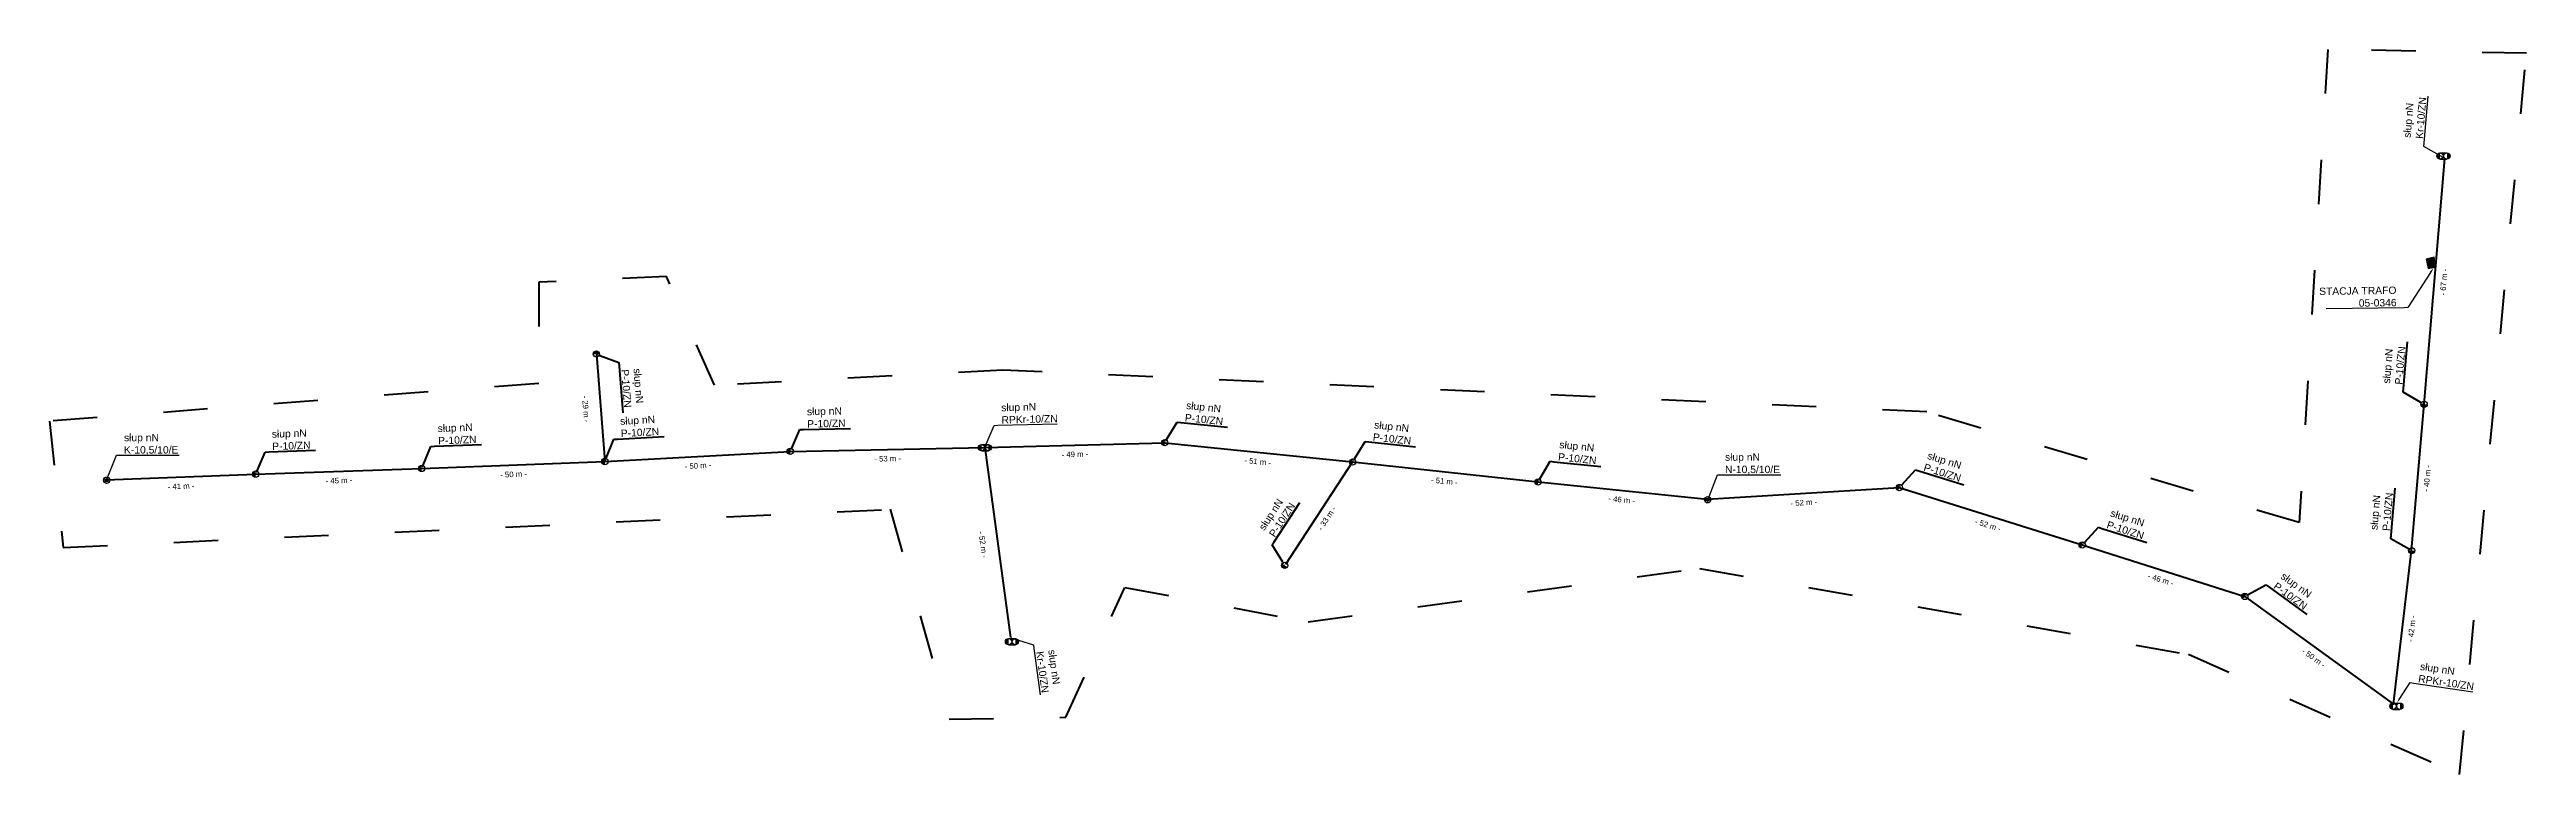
# Model space of a CAD drawing. Header units: metres. Extents: x 7531025 to 7555771, y 5771206 to 5789306.
# Drawn here: x 7555100 to 7555771, y 5789109 to 5789306 of the extents above; entities that cross this region are included whole.
import ezdxf
from ezdxf import colors
from ezdxf.entities.mleader import LeaderData, LeaderLine
from ezdxf.math import Vec2, Vec3

# ---------------------------------------------------------------- set-up
doc = ezdxf.new("R2010")
doc.units = ezdxf.units.M
doc.linetypes.add('GCAD_ISO03W100', pattern=[30, 12, -18])
for name, color, linetype, lineweight in [('!TELE', 30, 'SCARPLINE1A', 50), ('!trafo_05-0346', 6, 'GCAD_ISO03W100', 50), ('_MM LINIA Sn', 40, 'Continuous', 30)]:
    doc.layers.add(name, color=color, linetype=linetype, lineweight=lineweight)
for name, color, linetype in [('!wymiary', 7, 'Continuous'), ('_MM opisy', 7, 'Continuous'), ('_MM slupy', 5, 'Continuous'), ('_mm trafo', 3, 'Continuous')]:
    doc.layers.add(name, color=color, linetype=linetype)
doc.layers.add('_arkusze model', color=7, linetype='Continuous', lineweight=50, plot=False)
doc.styles.get("Standard").update_dxf_attribs({"font": 'ARIAL.TTF'})
doc.linetypes.add('SCARPLINE1A', pattern='A,2,[150,AAA.SHX,S=1,R=0,X=0,Y=0],1e-11', length=2)
doc.dimstyles.new('opis linie', dxfattribs={"dimtxt": 1.5, "dimasz": 0.18, "dimexe": 0.18, "dimexo": 0.0625, "dimgap": 2.5, "dimtad": 4, "dimdec": 0, "dimzin": 0, "dimdsep": 46, "dimtxsty": 'Standard', "dimcen": 0.09, "dimse1": 1, "dimse2": 1, "dimsd1": 1, "dimsd2": 1, "dimclrt": 256, "dimadec": 0, "dimazin": 0, "dimtfac": 1, "dimtdec": 0, "dimtofl": 0, "dimtmove": 0, "dimatfit": 3, "dimfxl": 1, "dimtfill": 1, "dimtolj": 1, "dimtzin": 0, "dimarcsym": 0})

# ---------------------------------------------------------------- blocks, each defined once
blk = doc.blocks.new('*D102')
at = {"layer": 'Defpoints', "color": 0}
for p in [(7555353.15, 5789197.71), (7555359.42, 5789146.01), (7555360.16, 5789146.11)]:
    blk.add_point(p, dxfattribs=at)
at = {"layer": '!wymiary', "insert": (7555352.68, 5789171.37), "char_height": 1.5, "attachment_point": 5, "rotation": 277.73812, "bg_fill": 3, "box_fill_scale": 1.1, "bg_fill_color": 9, "bg_fill_true_color": 13158600, "bg_fill_transparency": 0}
blk.add_mtext('\\A1;- 52 m -', dxfattribs=at)
blk = doc.blocks.new('*D103')
at = {"layer": 'Defpoints', "color": 0}
for p in [(7555452.87, 5789193.76), (7555434.06, 5789166.34), (7555434.68, 5789165.93)]:
    blk.add_point(p, dxfattribs=at)
at = {"layer": '!wymiary', "insert": (7555445.89, 5789178.47), "char_height": 1.5, "attachment_point": 5, "rotation": 56.82809, "bg_fill": 3, "box_fill_scale": 1.1, "bg_fill_color": 9, "bg_fill_true_color": 13158600, "bg_fill_transparency": 0}
blk.add_mtext('\\A1;- 33 m -', dxfattribs=at)
blk = doc.blocks.new('*D104')
at = {"layer": 'Defpoints', "color": 0}
for p in [(7555247.91, 5789223.03), (7555249.44, 5789193.82), (7555250.19, 5789193.88)]:
    blk.add_point(p, dxfattribs=at)
at = {"layer": '!wymiary', "insert": (7555245.04, 5789208.14), "char_height": 1.5, "attachment_point": 5, "rotation": 274.47775, "bg_fill": 3, "box_fill_scale": 1.1, "bg_fill_color": 9, "bg_fill_true_color": 13158600, "bg_fill_transparency": 0}
blk.add_mtext('\\A1;- 29 m -', dxfattribs=at)
blk = doc.blocks.new('*D105')
at = {"layer": 'Defpoints', "color": 0}
for p in [(7555748.85, 5789276.09), (7555742.53, 5789209.48), (7555743.28, 5789209.42)]:
    blk.add_point(p, dxfattribs=at)
at = {"layer": '!wymiary', "insert": (7555748.57, 5789242.54), "char_height": 1.5, "attachment_point": 5, "rotation": 85.22021, "bg_fill": 3, "box_fill_scale": 1.1, "bg_fill_color": 9, "bg_fill_true_color": 13158600, "bg_fill_transparency": 0}
blk.add_mtext('\\A1;- 67 m -', dxfattribs=at)
blk = doc.blocks.new('*D106')
at = {"layer": 'Defpoints', "color": 0}
for p in [(7555743.28, 5789209.42), (7555739.14, 5789169.77), (7555739.89, 5789169.71)]:
    blk.add_point(p, dxfattribs=at)
at = {"layer": '!wymiary', "insert": (7555744.09, 5789189.35), "char_height": 1.5, "attachment_point": 5, "rotation": 85.1289, "bg_fill": 3, "box_fill_scale": 1.1, "bg_fill_color": 9, "bg_fill_true_color": 13158600, "bg_fill_transparency": 0}
blk.add_mtext('\\A1;- 40 m -', dxfattribs=at)
blk = doc.blocks.new('*D107')
at = {"layer": 'Defpoints', "color": 0}
for p in [(7555739.89, 5789169.71), (7555734.19, 5789128.12), (7555734.93, 5789128.03)]:
    blk.add_point(p, dxfattribs=at)
at = {"layer": '!wymiary', "insert": (7555739.9, 5789148.57), "char_height": 1.5, "attachment_point": 5, "rotation": 83.21209, "bg_fill": 3, "box_fill_scale": 1.1, "bg_fill_color": 9, "bg_fill_true_color": 13158600, "bg_fill_transparency": 0}
blk.add_mtext('\\A1;- 42 m -', dxfattribs=at)
blk = doc.blocks.new('*D108')
at = {"layer": 'Defpoints', "color": 0}
for p in [(7555694.67, 5789157.29), (7555695.11, 5789157.9), (7555734.93, 5789128.03)]:
    blk.add_point(p, dxfattribs=at)
at = {"layer": '!wymiary', "insert": (7555713.32, 5789140.63), "char_height": 1.5, "attachment_point": 5, "rotation": 323.98896, "bg_fill": 3, "box_fill_scale": 1.1, "bg_fill_color": 9, "bg_fill_true_color": 13158600, "bg_fill_transparency": 0}
blk.add_mtext('\\A1;- 50 m -', dxfattribs=at)
blk = doc.blocks.new('*D109')
at = {"layer": 'Defpoints', "color": 0}
for p in [(7555650.61, 5789171.25), (7555650.84, 5789171.96), (7555694.67, 5789157.29)]:
    blk.add_point(p, dxfattribs=at)
at = {"layer": '!wymiary', "insert": (7555671.88, 5789161.87), "char_height": 1.5, "attachment_point": 5, "rotation": 342.42715, "bg_fill": 3, "box_fill_scale": 1.1, "bg_fill_color": 9, "bg_fill_true_color": 13158600, "bg_fill_transparency": 0}
blk.add_mtext('\\A1;- 46 m -', dxfattribs=at)
blk = doc.blocks.new('*D110')
at = {"layer": 'Defpoints', "color": 0}
for p in [(7555601.02, 5789186.83), (7555601.25, 5789187.55), (7555650.61, 5789171.25)]:
    blk.add_point(p, dxfattribs=at)
at = {"layer": '!wymiary', "insert": (7555625.06, 5789176.64), "char_height": 1.5, "attachment_point": 5, "rotation": 342.54906, "bg_fill": 3, "box_fill_scale": 1.1, "bg_fill_color": 9, "bg_fill_true_color": 13158600, "bg_fill_transparency": 0}
blk.add_mtext('\\A1;- 52 m -', dxfattribs=at)
blk = doc.blocks.new('*D111')
at = {"layer": 'Defpoints', "color": 0}
for p in [(7555548.94, 5789184.45), (7555601.02, 5789186.83), (7555548.99, 5789183.7)]:
    blk.add_point(p, dxfattribs=at)
at = {"layer": '!wymiary', "insert": (7555575.16, 5789182.75), "char_height": 1.5, "attachment_point": 5, "rotation": 3.44908, "bg_fill": 3, "box_fill_scale": 1.1, "bg_fill_color": 9, "bg_fill_true_color": 13158600, "bg_fill_transparency": 0}
blk.add_mtext('\\A1;- 52 m -', dxfattribs=at)
blk = doc.blocks.new('*D112')
at = {"layer": 'Defpoints', "color": 0}
for p in [(7555503.12, 5789188.35), (7555503.19, 5789189.1), (7555548.99, 5789183.7)]:
    blk.add_point(p, dxfattribs=at)
at = {"layer": '!wymiary', "insert": (7555525.8, 5789183.52), "char_height": 1.5, "attachment_point": 5, "rotation": 354.21077, "bg_fill": 3, "box_fill_scale": 1.1, "bg_fill_color": 9, "bg_fill_true_color": 13158600, "bg_fill_transparency": 0}
blk.add_mtext('\\A1;- 46 m -', dxfattribs=at)
blk = doc.blocks.new('*D113')
at = {"layer": 'Defpoints', "color": 0}
for p in [(7555452.87, 5789193.76), (7555452.95, 5789194.5), (7555503.12, 5789188.35)]:
    blk.add_point(p, dxfattribs=at)
at = {"layer": '!wymiary', "insert": (7555477.73, 5789188.55), "char_height": 1.5, "attachment_point": 5, "rotation": 353.85627, "bg_fill": 3, "box_fill_scale": 1.1, "bg_fill_color": 9, "bg_fill_true_color": 13158600, "bg_fill_transparency": 0}
blk.add_mtext('\\A1;- 51 m -', dxfattribs=at)
blk = doc.blocks.new('*D114')
at = {"layer": 'Defpoints', "color": 0}
for p in [(7555401.95, 5789198.99), (7555402.02, 5789199.73), (7555452.87, 5789193.76)]:
    blk.add_point(p, dxfattribs=at)
at = {"layer": '!wymiary', "insert": (7555427.15, 5789193.87), "char_height": 1.5, "attachment_point": 5, "rotation": 354.13762, "bg_fill": 3, "box_fill_scale": 1.1, "bg_fill_color": 9, "bg_fill_true_color": 13158600, "bg_fill_transparency": 0}
blk.add_mtext('\\A1;- 51 m -', dxfattribs=at)
blk = doc.blocks.new('*D115')
at = {"layer": 'Defpoints', "color": 0}
for p in [(7555353.13, 5789198.46), (7555353.15, 5789197.71), (7555401.95, 5789198.99)]:
    blk.add_point(p, dxfattribs=at)
at = {"layer": '!wymiary', "insert": (7555377.61, 5789195.84), "char_height": 1.5, "attachment_point": 5, "rotation": 1.49215, "bg_fill": 3, "box_fill_scale": 1.1, "bg_fill_color": 9, "bg_fill_true_color": 13158600, "bg_fill_transparency": 0}
blk.add_mtext('\\A1;- 49 m -', dxfattribs=at)
blk = doc.blocks.new('*D116')
at = {"layer": 'Defpoints', "color": 0}
for p in [(7555300.44, 5789197.38), (7555353.15, 5789197.71), (7555300.45, 5789196.63)]:
    blk.add_point(p, dxfattribs=at)
at = {"layer": '!wymiary', "insert": (7555326.85, 5789194.66), "char_height": 1.5, "attachment_point": 5, "rotation": 1.17506, "bg_fill": 3, "box_fill_scale": 1.1, "bg_fill_color": 9, "bg_fill_true_color": 13158600, "bg_fill_transparency": 0}
blk.add_mtext('\\A1;- 53 m -', dxfattribs=at)
blk = doc.blocks.new('*D117')
at = {"layer": 'Defpoints', "color": 0}
for p in [(7555250.15, 5789194.62), (7555250.19, 5789193.88), (7555300.45, 5789196.63)]:
    blk.add_point(p, dxfattribs=at)
at = {"layer": '!wymiary', "insert": (7555275.46, 5789192.74), "char_height": 1.5, "attachment_point": 5, "rotation": 3.14176, "bg_fill": 3, "box_fill_scale": 1.1, "bg_fill_color": 9, "bg_fill_true_color": 13158600, "bg_fill_transparency": 0}
blk.add_mtext('\\A1;- 50 m -', dxfattribs=at)
blk = doc.blocks.new('*D118')
at = {"layer": 'Defpoints', "color": 0}
for p in [(7555200.52, 5789192.74), (7555200.55, 5789191.99), (7555250.19, 5789193.88)]:
    blk.add_point(p, dxfattribs=at)
at = {"layer": '!wymiary', "insert": (7555225.46, 5789190.42), "char_height": 1.5, "attachment_point": 5, "rotation": 2.17467, "bg_fill": 3, "box_fill_scale": 1.1, "bg_fill_color": 9, "bg_fill_true_color": 13158600, "bg_fill_transparency": 0}
blk.add_mtext('\\A1;- 50 m -', dxfattribs=at)
blk = doc.blocks.new('*D119')
at = {"layer": 'Defpoints', "color": 0}
for p in [(7555155.52, 5789191.22), (7555200.55, 5789191.99), (7555155.55, 5789190.47)]:
    blk.add_point(p, dxfattribs=at)
at = {"layer": '!wymiary', "insert": (7555178.13, 5789188.72), "char_height": 1.5, "attachment_point": 5, "rotation": 1.92814, "bg_fill": 3, "box_fill_scale": 1.1, "bg_fill_color": 9, "bg_fill_true_color": 13158600, "bg_fill_transparency": 0}
blk.add_mtext('\\A1;- 45 m -', dxfattribs=at)
blk = doc.blocks.new('*D120')
at = {"layer": 'Defpoints', "color": 0}
for p in [(7555114.93, 5789189.66), (7555114.96, 5789188.91), (7555155.55, 5789190.47)]:
    blk.add_point(p, dxfattribs=at)
at = {"layer": '!wymiary', "insert": (7555135.35, 5789187.19), "char_height": 1.5, "attachment_point": 5, "rotation": 2.2097, "bg_fill": 3, "box_fill_scale": 1.1, "bg_fill_color": 9, "bg_fill_true_color": 13158600, "bg_fill_transparency": 0}
blk.add_mtext('\\A1;- 41 m -', dxfattribs=at)
blk = doc.blocks.new('ZN')
at = {"layer": '_MM slupy', "transparency": 33554687}
h = blk.add_hatch(color=256, dxfattribs=at)
h.dxf.hatch_style = 1
h.paths.add_polyline_path([(0, -0.86), (0, 0.86, 1)])
at = {"layer": '_MM slupy'}
blk.add_circle((0, 0), 0.857, dxfattribs=at)
blk = doc.blocks.new('R')
at = {"layer": '_MM slupy', "transparency": 33554687}
h = blk.add_hatch(color=256, dxfattribs=at)
h.dxf.hatch_style = 1
h.paths.add_polyline_path([(-0.93, -0.86), (-0.93, 0.86, 1)])
h = blk.add_hatch(color=256, dxfattribs=at)
h.dxf.hatch_style = 1
h.paths.add_polyline_path([(0.93, 0.86), (0.93, -0.86, 1)])
at = {"layer": '_MM slupy'}
for points in [[(-0.93, 0.86), (0.93, 0.86)], [(-0.93, -0.86), (0.93, -0.86)]]:
    blk.add_lwpolyline(points, dxfattribs=at)
for centre in [(-0.93, 0), (0.93, 0)]:
    blk.add_circle(centre, 0.857, dxfattribs=at)
blk = doc.blocks.new('E')
at = {"layer": '_MM slupy'}
h = blk.add_hatch(color=256, dxfattribs=at)
h.dxf.hatch_style = 1
h.paths.add_polyline_path([(0.27, 0.37, 1), (-0.27, -0.37, 1)])
for radius in [0.857, 0.457]:
    blk.add_circle((0, 0), radius, dxfattribs=at)
blk = doc.blocks.new('trafo')
at = {"layer": '_mm trafo'}
h = blk.add_hatch(color=256, dxfattribs=at)
h.dxf.hatch_style = 1
h.paths.add_polyline_path([(-1.15, 1.02), (-0.52, -1.51), (1.64, -0.96), (1.01, 1.59)])
at = {"layer": '_MM LINIA Sn', "color": 2, "lineweight": 60}
for p, q in [((0.58, 0.02), (-0.43, 0.9)), ((-0.32, -0.23), (0.58, 0.02)), ((0.58, -0.92), (-0.32, -0.23)), ((0.55, -0.72), (0.41, -0.9)), ((0.41, -0.9), (0.58, -0.92)), ((0.58, -0.92), (0.55, -0.72))]:
    blk.add_line(p, q, dxfattribs=at)
at = {"layer": '_mm trafo', "flags": 128}
blk.add_lwpolyline([(-0.52, -1.52), (1.64, -0.96), (0.98, 1.58), (-1.17, 0.99), (-0.52, -1.52)], close=True, dxfattribs=at)
blk = doc.blocks.new('q')
at = {"layer": '_MM slupy'}
blk.add_blockref('ZN', (0, 0), dxfattribs=at)
at = {"layer": '_MM opisy'}
ml = blk.add_multileader_mtext('Standard', dxfattribs=at)
ml.set_content('\\pxql;słup nN\\PP-10/ZN', color=256)
ml.set_leader_properties()
ml.build(insert=Vec2(0, 0))
ml.multileader.update_dxf_attribs({"has_text_frame": 1, "text_left_attachment_type": 5, "text_right_attachment_type": 5, "dogleg_length": 1, "arrow_head_size": 1})
ctx = ml.context
ctx.base_point, ctx.char_height, ctx.arrow_head_size, ctx.landing_gap_size, ctx.plane_origin = Vec3(3.75, 5.9), 2, 1, 1, Vec3(1.72, -1.42)
ctx.left_attachment, ctx.right_attachment = 5, 5
notes = []
notes.append((ctx, [(0, (1, 1, 0), (2.75, 5.9), (1, 0), 1, [(0, [(0, 0), (2.75, 5.9)], 0, [])])]))
ctx.mtext.insert, ctx.mtext.flow_direction = Vec3(4.75, 11.7), 5
ctx.mtext.has_bg_fill, ctx.mtext.bg_color, ctx.mtext.bg_scale_factor, ctx.mtext.bg_transparency, ctx.mtext.use_window_bg_color = 1, -1023410175, 1, 0, 1
for ctx, leaders in notes:
    for number, flags, end, landing, length, lines in leaders:
        leader = LeaderData()
        leader.index, (leader.has_last_leader_line, leader.has_dogleg_vector, leader.attachment_direction) = number, flags
        leader.last_leader_point, leader.dogleg_vector, leader.dogleg_length = Vec3(end), Vec3(landing), length
        for number, points, colour, breaks in lines:
            line = LeaderLine()
            line.index, line.vertices, line.color, line.breaks = number, Vec3.list(points), colors.encode_raw_color(colour), breaks
            leader.lines.append(line)
        ctx.leaders.append(leader)

msp = doc.modelspace()

# ---------------------------------------------------------------- linework, layer by layer
at = {"layer": '!TELE'}
for points in [[(7555114.96, 5789188.91), (7555155.55, 5789190.47), (7555200.55, 5789191.99), (7555250.19, 5789193.88), (7555300.45, 5789196.63), (7555353.15, 5789197.71), (7555401.95, 5789198.99), (7555452.87, 5789193.76), (7555503.12, 5789188.35), (7555548.99, 5789183.7), (7555601.02, 5789186.83), (7555650.61, 5789171.25), (7555694.67, 5789157.29), (7555734.93, 5789128.03), (7555739.89, 5789169.71), (7555743.28, 5789209.42), (7555748.85, 5789276.09)], [(7555353.15, 5789197.71), (7555360.16, 5789146.11)], [(7555452.87, 5789193.76), (7555434.68, 5789165.93)]]:
    msp.add_lwpolyline(points, dxfattribs=at)
at = {"layer": '!TELE', "elevation": 186.57}
msp.add_lwpolyline([(7555247.91, 5789223.03), (7555250.19, 5789193.88)], dxfattribs=at)

# ---------------------------------------------------------------- next in the draw order: dimensions: what is measured, and where the dimension line sits
at = {"layer": '!wymiary'}
for p1, p2, picture, middle in [((7555748.85, 5789276.09), (7555743.28, 5789209.42), '*D105', (7555748.57, 5789242.54)), ((7555247.91, 5789223.03), (7555250.19, 5789193.88), '*D104', (7555245.04, 5789208.14)), ((7555353.15, 5789197.71), (7555360.16, 5789146.11), '*D102', (7555352.68, 5789171.37)), ((7555452.87, 5789193.76), (7555434.68, 5789165.93), '*D103', (7555445.89, 5789178.47))]:
    dim = msp.add_aligned_dim(p1=p1, p2=p2, distance=-0.75, dimstyle='opis linie', override={"dimpost": '- <> m -'}, dxfattribs=at)
    dim.commit()
    dim.dimension.update_dxf_attribs({"geometry": picture, "text_midpoint": middle})

# ---------------------------------------------------------------- next in the draw order: block references
at = {"layer": '!TELE', "rotation": 274.4777501334597}
msp.add_blockref('q', (7555247.91, 5789223.03), dxfattribs=at)
at = {"layer": '_arkusze model', "rotation": 357.3066721443945}
msp.add_blockref('trafo', (7555744.94, 5789247.74), dxfattribs=at)

# ---------------------------------------------------------------- next in the draw order: dimensions: what is measured, and where the dimension line sits
at = {"layer": '!wymiary'}
dim = msp.add_aligned_dim(p1=(7555743.28, 5789209.42), p2=(7555739.89, 5789169.71), distance=-0.75, dimstyle='opis linie', override={"dimpost": '- <> m -'}, dxfattribs=at)
dim.commit()
dim.dimension.update_dxf_attribs({"geometry": '*D106', "text_midpoint": (7555744.09, 5789189.35)})

# ---------------------------------------------------------------- next in the draw order: leaders
at = {"layer": '_MM opisy'}
ml = msp.add_multileader_mtext('Standard', dxfattribs=at)
ml.set_content('\\pxql;słup nN\\PKr-10/ZN', color=256)
ml.set_leader_properties()
ml.build(insert=Vec2(0, 0))
ml.multileader.update_dxf_attribs({"has_text_frame": 1, "text_left_attachment_type": 5, "text_right_attachment_type": 5, "dogleg_length": 1, "arrow_head_size": 1})
ctx = ml.context
ctx.base_point, ctx.char_height, ctx.arrow_head_size, ctx.landing_gap_size, ctx.plane_origin, ctx.plane_x_axis, ctx.plane_y_axis = Vec3(7555743.28, 5789280.32), 2, 1, 1, Vec3(7555750.41, 5789277.68), Vec3(0.083326, 0.996522), Vec3(-0.996522, 0.083326)
ctx.left_attachment, ctx.right_attachment = 5, 5
notes = []
notes.append((ctx, [(0, (1, 1, 0), (7555743.2, 5789279.33), (0.083326, 0.996522), 1, [(0, [(7555748.85, 5789276.09), (7555743.2, 5789279.33)], 0, [])])]))
ctx.mtext.insert, ctx.mtext.text_direction, ctx.mtext.flow_direction = Vec3(7555737.62, 5789281.8), Vec3(0.083326, 0.996522), 5
ctx.mtext.has_bg_fill, ctx.mtext.bg_color, ctx.mtext.bg_scale_factor, ctx.mtext.bg_transparency, ctx.mtext.use_window_bg_color = 1, -1023410175, 1, 0, 1
ml = msp.add_multileader_mtext('Standard', dxfattribs=at)
ml.set_content('\\pxql;słup nN\\PKr-10/ZN', color=256)
ml.set_leader_properties()
ml.build(insert=Vec2(0, 0))
ml.multileader.update_dxf_attribs({"has_text_frame": 1, "text_left_attachment_type": 5, "text_right_attachment_type": 5, "dogleg_length": 1, "arrow_head_size": 1})
ctx = ml.context
ctx.base_point, ctx.char_height, ctx.arrow_head_size, ctx.landing_gap_size, ctx.plane_origin, ctx.plane_x_axis, ctx.plane_y_axis = Vec3(7555366.51, 5789143.19), 2, 1, 1, Vec3(7555358.98, 5789144.22), Vec3(0.134645, -0.990894), Vec3(0.990894, 0.134645)
ctx.left_attachment, ctx.right_attachment = 5, 5
notes.append((ctx, [(0, (1, 1, 0), (7555366.38, 5789144.18), (0.134645, -0.990894), 1, [(0, [(7555360.16, 5789146.11), (7555366.38, 5789144.18)], 0, [])])]))
ctx.mtext.insert, ctx.mtext.text_direction, ctx.mtext.flow_direction = Vec3(7555372.36, 5789142.97), Vec3(0.134645, -0.990894), 5
ctx.mtext.has_bg_fill, ctx.mtext.bg_color, ctx.mtext.bg_scale_factor, ctx.mtext.bg_transparency, ctx.mtext.use_window_bg_color = 1, -1023410175, 1, 0, 1
for ctx, leaders in notes:
    for number, flags, end, landing, length, lines in leaders:
        leader = LeaderData()
        leader.index, (leader.has_last_leader_line, leader.has_dogleg_vector, leader.attachment_direction) = number, flags
        leader.last_leader_point, leader.dogleg_vector, leader.dogleg_length = Vec3(end), Vec3(landing), length
        for number, points, colour, breaks in lines:
            line = LeaderLine()
            line.index, line.vertices, line.color, line.breaks = number, Vec3.list(points), colors.encode_raw_color(colour), breaks
            leader.lines.append(line)
        ctx.leaders.append(leader)

# ---------------------------------------------------------------- next in the draw order: block references
at = {"layer": '!TELE', "rotation": 85.22021467403856}
msp.add_blockref('q', (7555743.28, 5789209.42), dxfattribs=at)
for p in [(7555748.5, 5789276.74), (7555360.55, 5789145.03)]:
    msp.add_blockref('R', p)

# ---------------------------------------------------------------- next in the draw order: dimensions: what is measured, and where the dimension line sits
at = {"layer": '!wymiary'}
dim = msp.add_aligned_dim(p1=(7555739.89, 5789169.71), p2=(7555734.93, 5789128.03), distance=-0.75, dimstyle='opis linie', override={"dimpost": '- <> m -'}, dxfattribs=at)
dim.commit()
dim.dimension.update_dxf_attribs({"geometry": '*D107', "text_midpoint": (7555739.9, 5789148.57)})

# ---------------------------------------------------------------- next in the draw order: leaders
at = {"layer": '_mm trafo', "color": 3}
ml = msp.add_multileader_mtext('Standard', dxfattribs=at)
ml.set_content('STACJA TRAFO\\P05-0346', color=3)
ml.set_leader_properties()
ml.build(insert=Vec2(0, 0))
ml.multileader.update_dxf_attribs({"has_text_frame": 1, "text_left_attachment_type": 5, "text_right_attachment_type": 5, "dogleg_length": 1, "arrow_head_size": 1.5})
ctx = ml.context
ctx.base_point, ctx.char_height, ctx.arrow_head_size, ctx.plane_origin, ctx.plane_x_axis, ctx.plane_y_axis = Vec3(7555713.13, 5789235.24), 2, 1.5, Vec3(7555749.08, 5789215.65), Vec3(0.999891, 0.014731), Vec3(-0.014731, 0.999891)
ctx.left_attachment, ctx.right_attachment, ctx.text_align_type, ctx.attachment_type = 5, 5, 2, 2
notes = []
notes.append((ctx, [(0, (1, 1, 0), (7555738.83, 5789235.62), (-0.999891, -0.014731), 1, [(0, [(7555745.84, 5789246.46)], 0, [])])]))
ctx.mtext.insert, ctx.mtext.text_direction, ctx.mtext.rotation, ctx.mtext.alignment, ctx.mtext.flow_direction = Vec3(7555735.75, 5789241.35), Vec3(0.999891, 0.014731), 6.129723, 3, 5
ctx.mtext.has_bg_fill, ctx.mtext.bg_color, ctx.mtext.bg_scale_factor, ctx.mtext.bg_transparency, ctx.mtext.use_window_bg_color = 1, -1073741824, 1, 0, 1
for ctx, leaders in notes:
    for number, flags, end, landing, length, lines in leaders:
        leader = LeaderData()
        leader.index, (leader.has_last_leader_line, leader.has_dogleg_vector, leader.attachment_direction) = number, flags
        leader.last_leader_point, leader.dogleg_vector, leader.dogleg_length = Vec3(end), Vec3(landing), length
        for number, points, colour, breaks in lines:
            line = LeaderLine()
            line.index, line.vertices, line.color, line.breaks = number, Vec3.list(points), colors.encode_raw_color(colour), breaks
            leader.lines.append(line)
        ctx.leaders.append(leader)

# ---------------------------------------------------------------- next in the draw order: block references
at = {"layer": '!TELE', "rotation": 85.12890198385236}
msp.add_blockref('q', (7555739.89, 5789169.71), dxfattribs=at)

# ---------------------------------------------------------------- next in the draw order: dimensions: what is measured, and where the dimension line sits
at = {"layer": '!wymiary'}
dim = msp.add_aligned_dim(p1=(7555734.93, 5789128.03), p2=(7555694.67, 5789157.29), distance=-0.75, dimstyle='opis linie', override={"dimpost": '- <> m -'}, dxfattribs=at)
dim.commit()
dim.dimension.update_dxf_attribs({"geometry": '*D108', "text_midpoint": (7555713.32, 5789140.63)})

# ---------------------------------------------------------------- next in the draw order: dimensions: what is measured, and where the dimension line sits
dim = msp.add_aligned_dim(p1=(7555694.67, 5789157.29), p2=(7555650.61, 5789171.25), distance=-0.75, dimstyle='opis linie', override={"dimpost": '- <> m -'}, dxfattribs=at)
dim.commit()
dim.dimension.update_dxf_attribs({"geometry": '*D109', "text_midpoint": (7555671.88, 5789161.87)})

# ---------------------------------------------------------------- next in the draw order: leaders
at = {"layer": '_MM opisy'}
ml = msp.add_multileader_mtext('Standard', dxfattribs=at)
ml.set_content('\\pxql;słup nN\\PRPKr-10/ZN', color=256)
ml.set_leader_properties()
ml.build(insert=Vec2(0, 0))
ml.multileader.update_dxf_attribs({"has_text_frame": 1, "text_left_attachment_type": 5, "text_right_attachment_type": 5, "dogleg_length": 1, "arrow_head_size": 1})
ctx = ml.context
ctx.base_point, ctx.char_height, ctx.arrow_head_size, ctx.landing_gap_size, ctx.plane_origin, ctx.plane_x_axis, ctx.plane_y_axis = Vec3(7555740.52, 5789133.79), 2, 1, 1, Vec3(7555737.42, 5789126.81), Vec3(0.98921, -0.146506), Vec3(0.146506, 0.98921)
ctx.left_attachment, ctx.right_attachment = 5, 5
notes = []
notes.append((ctx, [(0, (1, 1, 0), (7555739.53, 5789133.94), (0.98921, -0.146506), 1, [(0, [(7555735.93, 5789128.47), (7555739.52, 5789133.9)], 0, [])])]))
ctx.mtext.insert, ctx.mtext.text_direction, ctx.mtext.flow_direction = Vec3(7555742.35, 5789139.35), Vec3(0.98921, -0.146506), 5
ctx.mtext.has_bg_fill, ctx.mtext.bg_color, ctx.mtext.bg_scale_factor, ctx.mtext.bg_transparency, ctx.mtext.use_window_bg_color = 1, -1023410175, 1, 0, 1
for ctx, leaders in notes:
    for number, flags, end, landing, length, lines in leaders:
        leader = LeaderData()
        leader.index, (leader.has_last_leader_line, leader.has_dogleg_vector, leader.attachment_direction) = number, flags
        leader.last_leader_point, leader.dogleg_vector, leader.dogleg_length = Vec3(end), Vec3(landing), length
        for number, points, colour, breaks in lines:
            line = LeaderLine()
            line.index, line.vertices, line.color, line.breaks = number, Vec3.list(points), colors.encode_raw_color(colour), breaks
            leader.lines.append(line)
        ctx.leaders.append(leader)

# ---------------------------------------------------------------- next in the draw order: block references
at = {"layer": '!TELE', "rotation": 323.9889623516407}
msp.add_blockref('q', (7555694.67, 5789157.29), dxfattribs=at)
msp.add_blockref('R', (7555735.76, 5789127.51))

# ---------------------------------------------------------------- next in the draw order: dimensions: what is measured, and where the dimension line sits
at = {"layer": '!wymiary'}
dim = msp.add_aligned_dim(p1=(7555650.61, 5789171.25), p2=(7555601.02, 5789186.83), distance=-0.75, dimstyle='opis linie', override={"dimpost": '- <> m -'}, dxfattribs=at)
dim.commit()
dim.dimension.update_dxf_attribs({"geometry": '*D110', "text_midpoint": (7555625.06, 5789176.64)})

# ---------------------------------------------------------------- next in the draw order: block references
at = {"layer": '!TELE', "rotation": 342.4271457254514}
msp.add_blockref('q', (7555650.61, 5789171.25), dxfattribs=at)

# ---------------------------------------------------------------- next in the draw order: dimensions: what is measured, and where the dimension line sits
at = {"layer": '!wymiary'}
dim = msp.add_aligned_dim(p1=(7555601.02, 5789186.83), p2=(7555548.99, 5789183.7), distance=-0.75, dimstyle='opis linie', override={"dimpost": '- <> m -'}, dxfattribs=at)
dim.commit()
dim.dimension.update_dxf_attribs({"geometry": '*D111', "text_midpoint": (7555575.16, 5789182.75)})

# ---------------------------------------------------------------- next in the draw order: block references
at = {"layer": '!TELE', "rotation": 342.5490562083629}
msp.add_blockref('q', (7555601.02, 5789186.83), dxfattribs=at)

# ---------------------------------------------------------------- next in the draw order: dimensions: what is measured, and where the dimension line sits
at = {"layer": '!wymiary'}
dim = msp.add_aligned_dim(p1=(7555548.99, 5789183.7), p2=(7555503.12, 5789188.35), distance=-0.75, dimstyle='opis linie', override={"dimpost": '- <> m -'}, dxfattribs=at)
dim.commit()
dim.dimension.update_dxf_attribs({"geometry": '*D112', "text_midpoint": (7555525.8, 5789183.52)})

# ---------------------------------------------------------------- next in the draw order: dimensions: what is measured, and where the dimension line sits
dim = msp.add_aligned_dim(p1=(7555503.12, 5789188.35), p2=(7555452.87, 5789193.76), distance=-0.75, dimstyle='opis linie', override={"dimpost": '- <> m -'}, dxfattribs=at)
dim.commit()
dim.dimension.update_dxf_attribs({"geometry": '*D113', "text_midpoint": (7555477.73, 5789188.55)})

# ---------------------------------------------------------------- next in the draw order: leaders
at = {"layer": '_MM opisy'}
ml = msp.add_multileader_mtext('Standard', dxfattribs=at)
ml.set_content('\\pxql;słup nN\\PN-10,5/10/E', color=256)
ml.set_leader_properties()
ml.build(insert=Vec2(0, 0))
ml.multileader.update_dxf_attribs({"has_text_frame": 1, "text_left_attachment_type": 5, "text_right_attachment_type": 5, "dogleg_length": 1, "arrow_head_size": 1})
ctx = ml.context
ctx.base_point, ctx.char_height, ctx.arrow_head_size, ctx.landing_gap_size, ctx.plane_origin = Vec3(7555552.8, 5789190.31), 2, 1, 1, Vec3(7555550.81, 5789182.09)
ctx.left_attachment, ctx.right_attachment = 5, 5
notes = []
notes.append((ctx, [(0, (1, 1, 0), (7555551.8, 5789190.31), (1, 0), 1, [(0, [(7555549.09, 5789183.51)], 0, [])])]))
ctx.mtext.insert, ctx.mtext.flow_direction = Vec3(7555553.8, 5789196.08), 5
ctx.mtext.has_bg_fill, ctx.mtext.bg_color, ctx.mtext.bg_scale_factor, ctx.mtext.bg_transparency, ctx.mtext.use_window_bg_color = 1, -1023410175, 1, 0, 1
for ctx, leaders in notes:
    for number, flags, end, landing, length, lines in leaders:
        leader = LeaderData()
        leader.index, (leader.has_last_leader_line, leader.has_dogleg_vector, leader.attachment_direction) = number, flags
        leader.last_leader_point, leader.dogleg_vector, leader.dogleg_length = Vec3(end), Vec3(landing), length
        for number, points, colour, breaks in lines:
            line = LeaderLine()
            line.index, line.vertices, line.color, line.breaks = number, Vec3.list(points), colors.encode_raw_color(colour), breaks
            leader.lines.append(line)
        ctx.leaders.append(leader)

# ---------------------------------------------------------------- next in the draw order: block references
at = {"layer": '!TELE', "rotation": 354.2107689666283}
msp.add_blockref('q', (7555503.12, 5789188.35), dxfattribs=at)
msp.add_blockref('E', (7555549.09, 5789183.51))

# ---------------------------------------------------------------- next in the draw order: dimensions: what is measured, and where the dimension line sits
at = {"layer": '!wymiary'}
dim = msp.add_aligned_dim(p1=(7555452.87, 5789193.76), p2=(7555401.95, 5789198.99), distance=-0.75, dimstyle='opis linie', override={"dimpost": '- <> m -'}, dxfattribs=at)
dim.commit()
dim.dimension.update_dxf_attribs({"geometry": '*D114', "text_midpoint": (7555427.15, 5789193.87)})

# ---------------------------------------------------------------- next in the draw order: block references
at = {"layer": '!TELE'}
for p, rotation in [((7555452.87, 5789193.76), 353.8562707638941), ((7555434.47, 5789165.72), 56.82809043970898)]:
    msp.add_blockref('q', p, dxfattribs=dict(at, rotation=rotation))

# ---------------------------------------------------------------- next in the draw order: dimensions: what is measured, and where the dimension line sits
at = {"layer": '!wymiary'}
dim = msp.add_aligned_dim(p1=(7555401.95, 5789198.99), p2=(7555353.15, 5789197.71), distance=-0.75, dimstyle='opis linie', override={"dimpost": '- <> m -'}, dxfattribs=at)
dim.commit()
dim.dimension.update_dxf_attribs({"geometry": '*D115', "text_midpoint": (7555377.61, 5789195.84)})

# ---------------------------------------------------------------- next in the draw order: block references
at = {"layer": '!TELE', "rotation": 354.1376204364717}
msp.add_blockref('q', (7555401.95, 5789198.99), dxfattribs=at)

# ---------------------------------------------------------------- next in the draw order: dimensions: what is measured, and where the dimension line sits
at = {"layer": '!wymiary'}
dim = msp.add_aligned_dim(p1=(7555353.15, 5789197.71), p2=(7555300.45, 5789196.63), distance=-0.75, dimstyle='opis linie', override={"dimpost": '- <> m -'}, dxfattribs=at)
dim.commit()
dim.dimension.update_dxf_attribs({"geometry": '*D116', "text_midpoint": (7555326.85, 5789194.66)})

# ---------------------------------------------------------------- next in the draw order: dimensions: what is measured, and where the dimension line sits
dim = msp.add_aligned_dim(p1=(7555300.45, 5789196.63), p2=(7555250.19, 5789193.88), distance=-0.75, dimstyle='opis linie', override={"dimpost": '- <> m -'}, dxfattribs=at)
dim.commit()
dim.dimension.update_dxf_attribs({"geometry": '*D117', "text_midpoint": (7555275.46, 5789192.74)})

# ---------------------------------------------------------------- next in the draw order: leaders
at = {"layer": '_MM opisy'}
ml = msp.add_multileader_mtext('Standard', dxfattribs=at)
ml.set_content('słup nN\\P\\pxql;RPKr-10/ZN', color=256)
ml.set_leader_properties()
ml.build(insert=Vec2(0, 0))
ml.multileader.update_dxf_attribs({"has_text_frame": 1, "text_left_attachment_type": 5, "text_right_attachment_type": 5, "dogleg_length": 1, "arrow_head_size": 1})
ctx = ml.context
ctx.base_point, ctx.char_height, ctx.arrow_head_size, ctx.landing_gap_size, ctx.plane_origin, ctx.plane_x_axis, ctx.plane_y_axis = Vec3(7555356.75, 5789203.71), 2, 1, 1, Vec3(7555354.9, 5789196.34), Vec3(0.999661, 0.02604), Vec3(-0.02604, 0.999661)
ctx.left_attachment, ctx.right_attachment = 5, 5
notes = []
notes.append((ctx, [(0, (1, 1, 0), (7555355.75, 5789203.69), (0.999661, 0.02604), 1, [(0, [(7555353.15, 5789197.71), (7555355.75, 5789203.69)], 0, [])])]))
ctx.mtext.insert, ctx.mtext.text_direction, ctx.mtext.flow_direction = Vec3(7555357.6, 5789209.5), Vec3(0.999661, 0.02604), 5
ctx.mtext.has_bg_fill, ctx.mtext.bg_color, ctx.mtext.bg_scale_factor, ctx.mtext.bg_transparency, ctx.mtext.use_window_bg_color = 1, -1023410175, 1, 0, 1
for ctx, leaders in notes:
    for number, flags, end, landing, length, lines in leaders:
        leader = LeaderData()
        leader.index, (leader.has_last_leader_line, leader.has_dogleg_vector, leader.attachment_direction) = number, flags
        leader.last_leader_point, leader.dogleg_vector, leader.dogleg_length = Vec3(end), Vec3(landing), length
        for number, points, colour, breaks in lines:
            line = LeaderLine()
            line.index, line.vertices, line.color, line.breaks = number, Vec3.list(points), colors.encode_raw_color(colour), breaks
            leader.lines.append(line)
        ctx.leaders.append(leader)

# ---------------------------------------------------------------- next in the draw order: block references
at = {"layer": '!TELE', "rotation": 1.175058278395862}
msp.add_blockref('q', (7555300.45, 5789196.63), dxfattribs=at)
msp.add_blockref('R', (7555353.23, 5789197.63))

# ---------------------------------------------------------------- next in the draw order: dimensions: what is measured, and where the dimension line sits
at = {"layer": '!wymiary'}
dim = msp.add_aligned_dim(p1=(7555250.19, 5789193.88), p2=(7555200.55, 5789191.99), distance=-0.75, dimstyle='opis linie', override={"dimpost": '- <> m -'}, dxfattribs=at)
dim.commit()
dim.dimension.update_dxf_attribs({"geometry": '*D118', "text_midpoint": (7555225.46, 5789190.42)})

# ---------------------------------------------------------------- next in the draw order: block references
at = {"layer": '!TELE', "rotation": 3.14176042694789}
msp.add_blockref('q', (7555250.19, 5789193.88), dxfattribs=at)

# ---------------------------------------------------------------- next in the draw order: dimensions: what is measured, and where the dimension line sits
at = {"layer": '!wymiary'}
dim = msp.add_aligned_dim(p1=(7555200.55, 5789191.99), p2=(7555155.55, 5789190.47), distance=-0.75, dimstyle='opis linie', override={"dimpost": '- <> m -'}, dxfattribs=at)
dim.commit()
dim.dimension.update_dxf_attribs({"geometry": '*D119', "text_midpoint": (7555178.13, 5789188.72)})

# ---------------------------------------------------------------- next in the draw order: block references
at = {"layer": '!TELE', "rotation": 2.174671167279271}
msp.add_blockref('q', (7555200.55, 5789191.99), dxfattribs=at)

# ---------------------------------------------------------------- next in the draw order: dimensions: what is measured, and where the dimension line sits
at = {"layer": '!wymiary'}
dim = msp.add_aligned_dim(p1=(7555155.55, 5789190.47), p2=(7555114.96, 5789188.91), distance=-0.75, dimstyle='opis linie', override={"dimpost": '- <> m -'}, dxfattribs=at)
dim.commit()
dim.dimension.update_dxf_attribs({"geometry": '*D120', "text_midpoint": (7555135.35, 5789187.19)})

# ---------------------------------------------------------------- next in the draw order: block references
at = {"layer": '!TELE', "rotation": 1.928143986766865}
msp.add_blockref('q', (7555155.55, 5789190.47), dxfattribs=at)

# ---------------------------------------------------------------- next in the draw order: leaders
at = {"layer": '_MM opisy'}
ml = msp.add_multileader_mtext('Standard', dxfattribs=at)
ml.set_content('\\pxql;słup nN\\PK-10,5/10/E', color=256)
ml.set_leader_properties()
ml.build(insert=Vec2(0, 0))
ml.multileader.update_dxf_attribs({"has_text_frame": 1, "text_left_attachment_type": 5, "text_right_attachment_type": 5, "dogleg_length": 1, "arrow_head_size": 1})
ctx = ml.context
ctx.base_point, ctx.char_height, ctx.arrow_head_size, ctx.landing_gap_size, ctx.plane_origin = Vec3(7555118.88, 5789195.61), 2, 1, 1, Vec3(7555116.89, 5789187.39)
ctx.left_attachment, ctx.right_attachment = 5, 5
notes = []
notes.append((ctx, [(0, (1, 1, 0), (7555117.88, 5789195.61), (1, 0), 1, [(0, [(7555115.17, 5789188.81)], 0, [])])]))
ctx.mtext.insert, ctx.mtext.flow_direction = Vec3(7555119.88, 5789201.38), 5
ctx.mtext.has_bg_fill, ctx.mtext.bg_color, ctx.mtext.bg_scale_factor, ctx.mtext.bg_transparency, ctx.mtext.use_window_bg_color = 1, -1023410175, 1, 0, 1
for ctx, leaders in notes:
    for number, flags, end, landing, length, lines in leaders:
        leader = LeaderData()
        leader.index, (leader.has_last_leader_line, leader.has_dogleg_vector, leader.attachment_direction) = number, flags
        leader.last_leader_point, leader.dogleg_vector, leader.dogleg_length = Vec3(end), Vec3(landing), length
        for number, points, colour, breaks in lines:
            line = LeaderLine()
            line.index, line.vertices, line.color, line.breaks = number, Vec3.list(points), colors.encode_raw_color(colour), breaks
            leader.lines.append(line)
        ctx.leaders.append(leader)

# ---------------------------------------------------------------- next in the draw order: linework, layer by layer
at = {"layer": '!trafo_05-0346'}
msp.add_lwpolyline([(7555099.7, 5789204.84), (7555103.41, 5789170.57), (7555327.5, 5789180.92), (7555343.54, 5789124), (7555375.11, 5789124.51), (7555391.15, 5789159.71), (7555440.83, 5789150.39), (7555546.92, 5789164.88), (7555679.41, 5789141.59), (7555752.9, 5789108.99), (7555771.01, 5789304.61), (7555717.19, 5789305.65), (7555709.42, 5789177.3), (7555608.51, 5789207.32), (7555358.03, 5789218.7), (7555279.88, 5789214.56), (7555266.95, 5789244.06), (7555232.27, 5789242.51), (7555232.27, 5789215.08)], close=True, dxfattribs=at)

# ---------------------------------------------------------------- next in the draw order: block references
msp.add_blockref('E', (7555115.17, 5789188.81))

doc.saveas('drawing.dxf')
